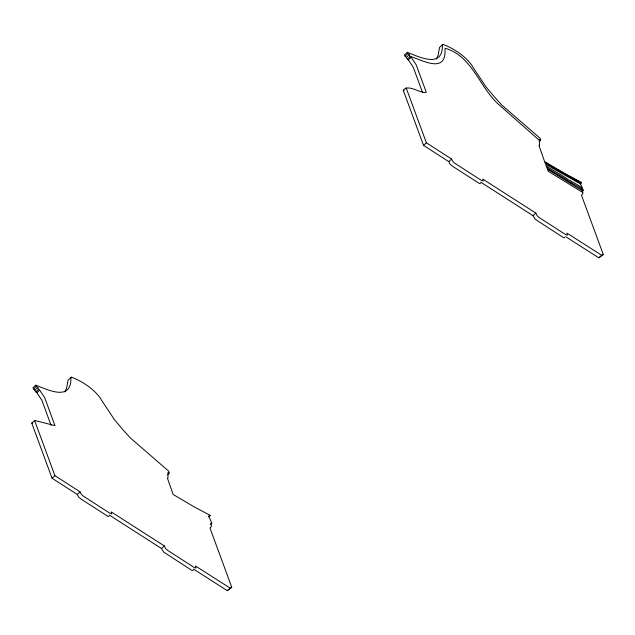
<?xml version="1.0" encoding="UTF-8"?>
<svg xmlns="http://www.w3.org/2000/svg" width="635" height="635" viewBox="0 0 635 635"><rect width="100%" height="100%" fill="white"/><g stroke="black" fill="none" stroke-linecap="round" stroke-linejoin="round"><path stroke-width="0.95" d="M167.727 474.432L169.156 473.154L168.727 471.194L130.286 437.864L122.65 429.435L114.284 419.441L101.354 399.875A18.367 6.072 48.1 0 0 99.878 397.439C92.773 388.223 82.256 381.302 71.485 377.198L70.906 377.65C71.533 401.447 48.919 390.279 35.798 385.191L32.941 387.755C34.115 389.58 35.33 391.343 36.925 392.851L41.846 400.24L51.125 425.482M539.218 141.589L540.647 140.311L540.21 138.351L501.769 105.021L494.141 96.591L485.767 86.598L472.837 67.032A18.367 6.072 48.1 0 0 471.361 64.595C464.256 55.38 453.747 48.458 442.976 44.355L442.397 44.807C443.016 68.604 420.402 57.436 407.289 52.348L404.431 54.912C405.598 56.737 406.813 58.507 408.408 60.007L413.329 67.397L422.616 92.639M64.881 391.914L66.651 388.056L68.048 380.206L71.485 377.198M436.372 59.071L438.142 55.213L439.539 47.363L442.976 44.355M33.417 389.049L36.274 386.493L35.798 385.191M404.908 56.205L407.765 53.65L407.289 52.348M34.988 390.057L37.846 387.501L36.274 386.493M406.471 57.213L409.329 54.658L407.821 53.681M35.695 391.985L38.552 389.43L37.846 387.501M407.186 59.142L410.043 56.586L409.353 54.713M36.83 392.716L39.688 390.16L44.704 397.685L54.959 425.617L34.782 420.473L31.75 423.061L52.054 478.219L77.272 494.451L78.557 497.014L81.201 499.181L107.228 515.914L108.577 516.525L108.95 515.969M408.313 59.873L411.17 57.317L416.187 64.841L426.299 92.329C420.37 93.924 408.519 83.598 403.241 90.218L423.537 145.375L448.762 161.607L450.04 164.171L452.692 166.338L478.719 183.07L480.068 183.682L480.433 183.126M52.054 478.219L54.912 475.663L34.608 420.505M423.537 145.375L426.395 142.819L406.09 87.662M77.272 494.451L80.129 491.887L54.912 475.663M448.762 161.607L451.612 159.044L426.395 142.819M193.167 570.047C193.072 571.603 190.952 569.643 190.27 569.357L163.735 552.117L161.473 548.497L164.33 545.933L111.3 511.937L111.689 513.937L108.863 512.58L82.875 495.8L81.034 493.951L80.129 491.887M564.65 237.204C564.555 238.768 562.435 236.799 561.753 236.514L535.226 219.273L532.963 215.654L535.821 213.09L482.783 179.094L483.179 181.094L480.354 179.737L454.366 162.957L452.517 161.107L451.612 159.044M208.502 516.509L209.931 515.231L194.048 506.801L173.149 494.482L167.45 478.242C168.323 479.044 167.807 475.686 167.878 474.686C169.108 474.861 166.608 470.591 169.156 473.154M579.993 183.666L581.422 182.388L565.531 173.958L544.632 161.639L538.94 145.399C539.806 146.201 539.298 142.843 539.369 141.843C540.583 141.986 538.099 137.763 540.647 140.311M208.661 516.819L209.931 515.231M580.144 183.975L581.422 182.388M210.383 524.566L211.812 523.145L208.828 516.334L210.09 515.533M581.874 191.722L583.295 190.302L580.319 183.491L581.573 182.689M193.429 569.055L227.266 590.645L231.759 587.248L209.947 527.947L210.804 527.415L211.487 525.709L210.741 523.629L211.812 523.288M565.706 236.712L598.749 257.802L603.25 254.405L581.43 195.104L582.295 194.572L582.978 192.865L582.224 190.786L583.303 190.444M231.759 587.248L227.266 590.645M603.25 254.405L598.749 257.802M403.241 90.218L404.154 90.392M31.75 423.061L32.671 423.235M410.488 56.452C423.966 60.904 446.484 73.835 444.976 48.903L445.452 48.339C472.805 56.459 479.401 87.82 499.364 105.077L539.298 140.303M547.751 169.378L581.723 190.286M582.224 192.143L548.219 171.259L544.87 162.155M601.607 255.246L566.984 233.148L567.412 235.228L565.245 234.355L539.202 217.575L537.139 215.749L535.821 213.09M532.963 215.654L480.758 182.189M230.124 588.089L195.501 565.991L195.929 568.071L193.754 567.198L167.711 550.418L165.648 548.592L164.33 545.933M161.473 548.497L109.276 515.033M411.17 57.317L410.043 56.586M38.584 389.445L39.688 390.16M582.089 188.19C578.247 184.698 574.231 183.301 570.286 180.626A1.206 0.397 48.1 0 1 569.73 180.745C561.911 174.776 554.411 171.498 546.584 166.203M582.763 190.032C578.929 186.555 574.905 185.142 570.968 182.475A1.206 0.397 48.1 0 1 570.413 182.586C562.586 176.609 555.085 173.363 547.259 168.045M578.882 181.467L579.66 183.594M577.921 180.848L578.699 182.975M577.064 180.427L577.85 182.562M576.151 179.975L576.937 182.11M575.199 179.499L575.985 181.626M574.215 178.983L575 181.11M573.238 178.348L574.016 180.483M572.238 177.705L573.016 179.84M571.325 177.252L572.103 179.387M570.381 176.649L571.167 178.776M569.46 176.212L570.246 178.34M568.436 175.697L569.222 177.824M567.412 175.03L568.19 177.157M566.444 174.546L567.23 176.673M565.428 174.022L566.206 176.157M564.34 173.323L565.118 175.458M563.332 172.791L564.118 174.919M562.245 172.093L563.031 174.22M561.253 171.593L562.038 173.72M560.276 171.117L561.054 173.244M559.276 170.474L560.062 172.601M558.316 169.989L559.094 172.117M557.316 169.347L558.094 171.474M556.379 168.886L557.165 171.013M555.355 168.219L556.133 170.347M554.363 167.719L555.141 169.847M553.299 167.148L554.077 169.275M552.267 166.489L553.053 168.616M551.339 166.021L552.117 168.148M550.275 165.338L551.061 167.473M549.219 164.663L550.005 166.791M548.092 164.092L548.878 166.219M547.037 163.409L547.814 165.544M545.917 162.695L546.703 164.822"/></g></svg>
